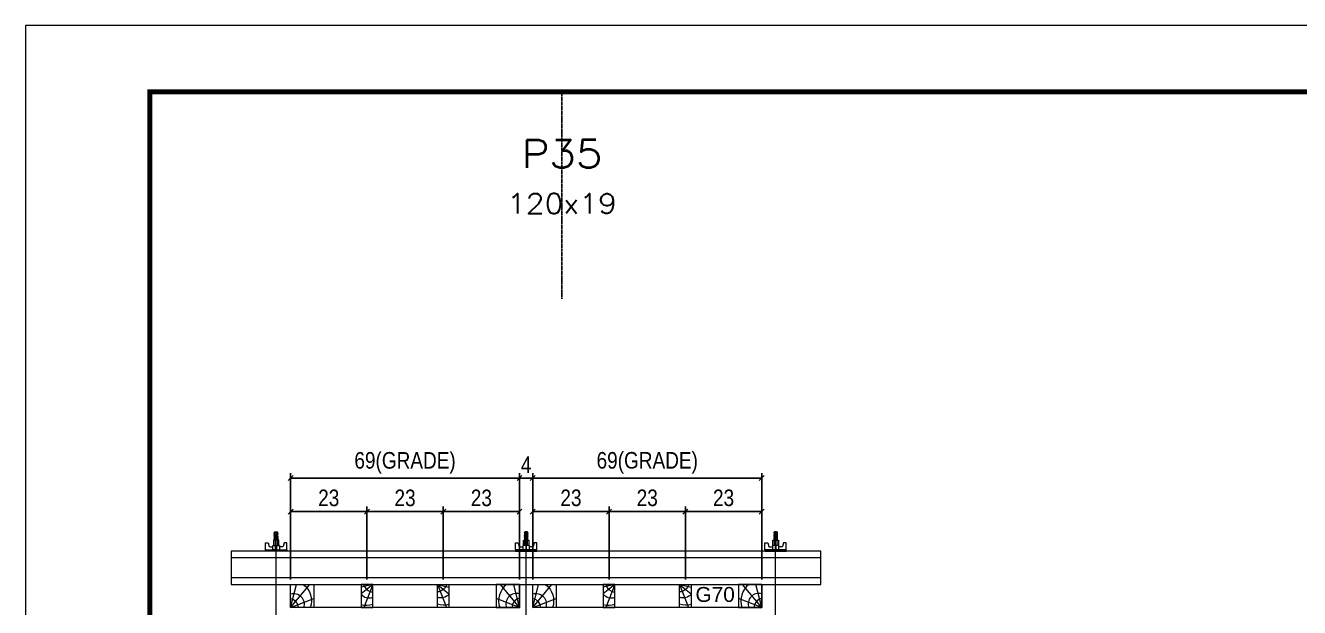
# Model space of a CAD drawing. Header units: millimetres. Extents: x 13777 to 27878, y -21631 to 6985.
# Drawn here: x 19168 to 19936, y -6001 to -5650 of the extents above; entities that cross this region are included whole.
import ezdxf
from ezdxf.enums import TextEntityAlignment as Align

# ---------------------------------------------------------------- set-up
doc = ezdxf.new("R2010")
doc.units = ezdxf.units.MM
doc.linetypes.add('DASHED', pattern=[0.75, 0.5, -0.25])
doc.linetypes.add('HIDDEN', pattern=[0.375, 0.25, -0.125])
for name, color, linetype in [('COTA', 241, 'Continuous'), ('MEIO_PONT', 93, 'Continuous'), ('Texto de Titulo', 7, 'Continuous'), ('Texto Qtd Sarr', 242, 'Continuous'), ('TEXTO_GERAL', 7, 'Continuous')]:
    doc.layers.add(name, color=color, linetype=linetype)
for name, color, linetype, lineweight in [('Folhas', 255, 'Continuous', 9), ('Hachura', 251, 'Continuous', 9), ('Madeira', 126, 'Continuous', 18), ('Perfil Metálico', 224, 'Continuous', 18), ('SARRAFO DE PRESSAO', 251, 'DASHED', 9), ('Texto Seção', 7, 'Continuous', 15)]:
    doc.layers.add(name, color=color, linetype=linetype, lineweight=lineweight)
doc.styles.add('COTA TECNICA 2X', font='techl___.ttf', dxfattribs={"height": 10})
doc.styles.add('ROMANS', font='romans.shx')
doc.styles.add('SANSSERIF', font='sas_____.pfb')
doc.dimstyles.new('SECAO PILAR', dxfattribs={"dimtxt": 10, "dimasz": 3, "dimexe": 3, "dimexo": 3, "dimgap": 3, "dimtad": 1, "dimdec": 1, "dimlfac": 0.5, "dimzin": 12, "dimdsep": 46, "dimtxsty": 'COTA TECNICA 2X', "dimblk1": 'OBLIQUE', "dimblk2": 'OBLIQUE', "dimsah": 1, "dimcen": 0.9, "dimclrd": 256, "dimclre": 256, "dimclrt": 256, "dimadec": 1, "dimazin": 3, "dimtfac": 1, "dimtdec": 1, "dimtmove": 0, "dimatfit": 3, "dimfxl": 1, "dimtolj": 1, "dimtzin": 12, "dimarcsym": 0})

# ---------------------------------------------------------------- blocks, each defined once
blk = doc.blocks.new('9999999999')
at = {"layer": 'Folhas'}
blk.add_lwpolyline([(98138.98, 34190.21), (99623.98, 34190.21), (99623.98, 35240.21), (98138.98, 35240.21)], close=True, dxfattribs=at)
at = {"layer": 'Folhas', "color": 30, "const_width": 3}
blk.add_lwpolyline([(98213.98, 34230.21), (99583.98, 34230.21), (99583.98, 35200.21), (98213.98, 35200.21)], close=True, dxfattribs=at)
blk = doc.blocks.new('titulo1')
at = {"layer": 'Defpoints', "color": 252, "linetype": 'HIDDEN', "ltscale": 2}
blk.add_line((0, 0), (0, 125), dxfattribs=at)
at = {"layer": 'Defpoints', "style": 'ROMANS', "oblique": 15}
blk.add_attdef('FOLHA', text='', height=10, dxfattribs=at).set_placement((0, 15.58), align=Align.MIDDLE_CENTER)
at = {"layer": 'Texto Qtd Sarr', "color": 3, "style": 'ROMANS', "oblique": 15}
for tag, height, p in [('TITULO', 17, (0, 71.45)), ('SEÇÃO', 12, (0, 41.55))]:
    blk.add_attdef(tag, text='', height=height, dxfattribs=at).set_placement(p, align=Align.MIDDLE_CENTER)
blk = doc.blocks.new('C')
at = {"layer": 'Hachura', "color": 0}
for p, q in [((0, 3.22), (0, -3.22)), ((0.45, 3.22), (0, 3.22)), ((0.46, 3.16), (0, 3.16)), ((0.46, 3.05), (0, 3.05)), ((0.46, 2.88), (0, 2.88)), ((0, 2.75), (0, -1.16)), ((0.46, 2.65), (0, 2.65)), ((0.46, 2.23), (0, 2.23)), ((0.46, 1.51), (0, 1.51)), ((0.39, 0.49), (0.17, 0.49)), ((0.45, -3.23), (0.45, 3.22)), ((0.45, 3.22), (2.58, 3.22)), ((1.74, 0.97), (0.45, 0.97)), ((1.45, 0.1), (0.45, 0.1)), ((1.35, 1.94), (1.35, 0.96)), ((2.58, 2.39), (1.47, 2.09)), ((1.74, -0.97), (1.74, 0.97)), ((1.74, 0.97), (1.74, 0.84)), ((1.74, 0.97), (1.74, 0.84)), ((1.74, 0.84), (3.35, 0.84)), ((3.35, 0.45), (1.74, 0.45)), ((2.58, 3.22), (2.58, 2.39)), ((3.32, 0.84), (3.32, -0.84)), ((3.35, 0.84), (3.35, -0.84)), ((3.68, 0.45), (3.35, 0.45)), ((3.84, -0.52), (3.35, 0.45)), ((3.35, 0.06), (3.67, -0.57)), ((3.68, 0.45), (4.16, -0.52)), ((3.72, 0.5), (4.25, -0.57)), ((4.37, -0.55), (3.83, 0.53)), ((4.15, 0.45), (3.93, 0.45)), ((4.42, -0.52), (3.93, 0.45)), ((4.15, 0.45), (4.26, 0.45)), ((4.26, 0.45), (4.74, -0.52)), ((4.3, 0.5), (4.83, -0.57)), ((4.95, -0.55), (4.41, 0.53)), ((4.51, 0.45), (4.84, 0.45)), ((5, -0.52), (4.51, 0.45)), ((4.84, 0.45), (5.32, -0.52)), ((4.88, 0.5), (5.41, -0.57)), ((5.53, -0.55), (4.99, 0.53)), ((5.58, -0.52), (5.09, 0.45)), ((5.42, 0.45), (5.09, 0.45)), ((5.58, -0.52), (5.09, 0.45)), ((5.42, 0.45), (5.74, -0.19)), ((5.46, 0.5), (5.74, -0.07)), ((5.74, 0.19), (5.57, 0.53)), ((5.74, 0.32), (5.68, 0.45)), ((5.68, 0.45), (5.74, 0.45)), ((5.74, 0.45), (5.9, 0.29)), ((5.74, 0.45), (5.74, -0.52)), ((5.9, -0.36), (5.9, 0.29)), ((0.45, 0), (0, 0)), ((0.46, -1.52), (0, -1.52)), ((0.46, -2.23), (0, -2.23)), ((0.46, -2.65), (0, -2.65)), ((0.46, -2.88), (0, -2.88)), ((0.46, -3.05), (0, -3.05)), ((0.46, -3.16), (0, -3.16)), ((0, -3.22), (2.57, -3.22)), ((0.08, -0.48), (0.29, -0.48)), ((0.29, -0.48), (0.4, -0.48)), ((0.45, 0), (0.45, -0.97)), ((0.45, -0.16), (1.45, -0.16)), ((0.45, -0.65), (0.45, -0.32)), ((0.45, -3.23), (0.45, -0.65)), ((0.45, -0.97), (1.74, -0.97)), ((1.35, -1.94), (1.35, -0.97)), ((2.58, -2.39), (1.47, -2.1)), ((3.35, -0.32), (1.74, -0.32)), ((3.35, -0.84), (1.74, -0.84)), ((2.58, -3.23), (2.58, -2.39)), ((3.35, -0.07), (3.58, -0.52)), ((3.35, -0.52), (3.58, -0.52)), ((3.84, -0.52), (4.16, -0.52)), ((4.42, -0.52), (4.74, -0.52)), ((4.63, -0.52), (4.74, -0.52)), ((5, -0.52), (5.32, -0.52)), ((5.58, -0.52), (5.74, -0.52)), ((5.74, -0.52), (5.9, -0.36)), ((5.74, -0.52), (5.74, -0.52))]:
    blk.add_line(p, q, dxfattribs=at)
for centre, radius, start, end in [((1.52, 1.94), 0.161, 104.7436, 180), ((1.44, -0.03), 0.129, 272.695, 87.305), ((3.81, 0.39), 0.143, 25.5688, 154.4312), ((4.39, 0.39), 0.143, 25.5688, 154.4312), ((4.97, 0.39), 0.143, 25.5688, 154.4312), ((5.55, 0.39), 0.143, 25.5688, 154.4312), ((0.17, -0.37), 0.174, 221.744, 317.8592), ((1.52, -1.94), 0.161, 180, 255.2564), ((3.71, -0.4), 0.174, 222.1408, 318.256), ((4.29, -0.4), 0.174, 222.1408, 318.256), ((4.87, -0.4), 0.174, 222.1408, 318.256), ((5.45, -0.4), 0.174, 222.1408, 318.256), ((5.61, -0.4), 0.174, 317.8592, 318.256)]:
    blk.add_arc(centre, radius, start, end, dxfattribs=at)
blk = doc.blocks.new('PONTALETE')
at = {"layer": 'Madeira'}
for q in [(2.71, 7), (7, 5.76), (7, 1.74)]:
    blk.add_line((0, 0), q, dxfattribs=at)
blk.add_lwpolyline([(0, 0), (7, 0), (7, 7), (0, 7)], close=True, dxfattribs=at)
for centre, radius, start, end in [((2.04, 0.06), 6.23, 37.2818, 109.0913), ((1.09, 0.9), 3.19, 343.603, 109.9847), ((-0.21, -0.78), 3.09, 14.6322, 86.0383)]:
    blk.add_arc(centre, radius, start, end, dxfattribs=at)
blk = doc.blocks.new('MEIO PONTALETE')
at = {"layer": 'Madeira'}
for q in [(2.71, 7), (3.5, 2.88), (3.5, 0.87)]:
    blk.add_line((0, 0), q, dxfattribs=at)
blk.add_lwpolyline([(0, 0), (3.5, 0), (3.5, 7), (0, 7)], close=True, dxfattribs=at)
for centre, radius, start, end in [((2.04, 0.06), 6.23, 76.4499, 109.0913), ((1.09, 0.9), 3.19, 40.9063, 109.9847), ((-0.21, -0.78), 3.09, 14.6322, 86.0383)]:
    blk.add_arc(centre, radius, start, end, dxfattribs=at)
blk = doc.blocks.new('_Oblique')
at = {"color": 0, "linetype": 'ByBlock', "lineweight": -2}
blk.add_line((-0.5, -0.5), (0.5, 0.5), dxfattribs=at)
blk = doc.blocks.new('*D1214')
at = {"layer": 'COTA', "lineweight": -2, "transparency": 16777216}
for p, q in [((19474.26, -5983.86), (19474.26, -5939.93)), ((19474.26, -5942.93), (19520.26, -5942.93)), ((19520.26, -5983.86), (19520.26, -5939.93))]:
    blk.add_line(p, q, dxfattribs=at)
at = {"layer": 'Defpoints', "color": 0, "transparency": 16777216}
for p in [(19520.26, -5942.93), (19474.26, -5986.86), (19520.26, -5986.86)]:
    blk.add_point(p, dxfattribs=at)
at = {"layer": 'COTA', "lineweight": -2, "transparency": 16777216, "xscale": 3, "yscale": 3, "zscale": 3, "rotation": 180}
blk.add_blockref('_Oblique', (19474.26, -5942.93), dxfattribs=at)
at = {"layer": 'COTA', "lineweight": -2, "transparency": 16777216, "xscale": 3, "yscale": 3, "zscale": 3}
blk.add_blockref('_Oblique', (19520.26, -5942.93), dxfattribs=at)
at = {"layer": 'COTA', "transparency": 16777216, "insert": (19497.26, -5934.71), "char_height": 10, "attachment_point": 5, "style": 'COTA TECNICA 2X'}
blk.add_mtext('\\A1;23', dxfattribs=at)
blk = doc.blocks.new('*D1215')
at = {"layer": 'COTA', "lineweight": -2, "transparency": 16777216}
for p, q in [((19520.26, -5983.86), (19520.26, -5939.93)), ((19520.26, -5942.93), (19566.26, -5942.93)), ((19566.26, -5983.86), (19566.26, -5939.93))]:
    blk.add_line(p, q, dxfattribs=at)
at = {"layer": 'Defpoints', "color": 0, "transparency": 16777216}
for p in [(19566.26, -5942.93), (19520.26, -5986.86), (19566.26, -5986.86)]:
    blk.add_point(p, dxfattribs=at)
at = {"layer": 'COTA', "lineweight": -2, "transparency": 16777216, "xscale": 3, "yscale": 3, "zscale": 3, "rotation": 180}
blk.add_blockref('_Oblique', (19520.26, -5942.93), dxfattribs=at)
at = {"layer": 'COTA', "lineweight": -2, "transparency": 16777216, "xscale": 3, "yscale": 3, "zscale": 3}
blk.add_blockref('_Oblique', (19566.26, -5942.93), dxfattribs=at)
at = {"layer": 'COTA', "transparency": 16777216, "insert": (19543.26, -5934.71), "char_height": 10, "attachment_point": 5, "style": 'COTA TECNICA 2X'}
blk.add_mtext('\\A1;23', dxfattribs=at)
blk = doc.blocks.new('*D1216')
at = {"layer": 'COTA', "lineweight": -2, "transparency": 16777216}
for p, q in [((19566.26, -5983.86), (19566.26, -5939.93)), ((19566.26, -5942.93), (19612.26, -5942.93)), ((19612.26, -5983.86), (19612.26, -5939.93))]:
    blk.add_line(p, q, dxfattribs=at)
at = {"layer": 'Defpoints', "color": 0, "transparency": 16777216}
for p in [(19612.26, -5942.93), (19566.26, -5986.86), (19612.26, -5986.86)]:
    blk.add_point(p, dxfattribs=at)
at = {"layer": 'COTA', "lineweight": -2, "transparency": 16777216, "xscale": 3, "yscale": 3, "zscale": 3, "rotation": 180}
blk.add_blockref('_Oblique', (19566.26, -5942.93), dxfattribs=at)
at = {"layer": 'COTA', "lineweight": -2, "transparency": 16777216, "xscale": 3, "yscale": 3, "zscale": 3}
blk.add_blockref('_Oblique', (19612.26, -5942.93), dxfattribs=at)
at = {"layer": 'COTA', "transparency": 16777216, "insert": (19589.26, -5934.71), "char_height": 10, "attachment_point": 5, "style": 'COTA TECNICA 2X'}
blk.add_mtext('\\A1;23', dxfattribs=at)
blk = doc.blocks.new('*D1217')
at = {"layer": 'COTA', "lineweight": -2, "transparency": 16777216}
for p, q in [((19474.26, -5983.89), (19474.26, -5919.74)), ((19612.26, -5983.86), (19612.26, -5919.74)), ((19612.26, -5922.74), (19474.26, -5922.74))]:
    blk.add_line(p, q, dxfattribs=at)
at = {"layer": 'Defpoints', "color": 0, "transparency": 16777216}
for p in [(19474.26, -5922.74), (19474.26, -5986.89), (19612.26, -5986.86)]:
    blk.add_point(p, dxfattribs=at)
at = {"layer": 'COTA', "lineweight": -2, "transparency": 16777216, "xscale": 3, "yscale": 3, "zscale": 3, "rotation": 180}
blk.add_blockref('_Oblique', (19474.26, -5922.74), dxfattribs=at)
at = {"layer": 'COTA', "lineweight": -2, "transparency": 16777216, "xscale": 3, "yscale": 3, "zscale": 3}
blk.add_blockref('_Oblique', (19612.26, -5922.74), dxfattribs=at)
at = {"layer": 'COTA', "transparency": 16777216, "insert": (19543.26, -5913.52), "char_height": 10, "attachment_point": 5, "style": 'COTA TECNICA 2X'}
blk.add_mtext('\\A1;69(GRADE)', dxfattribs=at)
blk = doc.blocks.new('*D1208')
at = {"layer": 'COTA', "lineweight": -2, "transparency": 16777216}
for p, q in [((19328.26, -5983.88), (19328.26, -5939.96)), ((19328.26, -5942.96), (19374.26, -5942.96)), ((19374.26, -5983.88), (19374.26, -5939.96))]:
    blk.add_line(p, q, dxfattribs=at)
at = {"layer": 'Defpoints', "color": 0, "transparency": 16777216}
for p in [(19374.26, -5942.96), (19328.26, -5986.88), (19374.26, -5986.88)]:
    blk.add_point(p, dxfattribs=at)
at = {"layer": 'COTA', "lineweight": -2, "transparency": 16777216, "xscale": 3, "yscale": 3, "zscale": 3, "rotation": 180}
blk.add_blockref('_Oblique', (19328.26, -5942.96), dxfattribs=at)
at = {"layer": 'COTA', "lineweight": -2, "transparency": 16777216, "xscale": 3, "yscale": 3, "zscale": 3}
blk.add_blockref('_Oblique', (19374.26, -5942.96), dxfattribs=at)
at = {"layer": 'COTA', "transparency": 16777216, "insert": (19351.26, -5934.74), "char_height": 10, "attachment_point": 5, "style": 'COTA TECNICA 2X'}
blk.add_mtext('\\A1;23', dxfattribs=at)
blk = doc.blocks.new('*D1209')
at = {"layer": 'COTA', "lineweight": -2, "transparency": 16777216}
for p, q in [((19374.26, -5983.88), (19374.26, -5939.96)), ((19374.26, -5942.96), (19420.26, -5942.96)), ((19420.26, -5983.88), (19420.26, -5939.96))]:
    blk.add_line(p, q, dxfattribs=at)
at = {"layer": 'Defpoints', "color": 0, "transparency": 16777216}
for p in [(19420.26, -5942.96), (19374.26, -5986.88), (19420.26, -5986.88)]:
    blk.add_point(p, dxfattribs=at)
at = {"layer": 'COTA', "lineweight": -2, "transparency": 16777216, "xscale": 3, "yscale": 3, "zscale": 3, "rotation": 180}
blk.add_blockref('_Oblique', (19374.26, -5942.96), dxfattribs=at)
at = {"layer": 'COTA', "lineweight": -2, "transparency": 16777216, "xscale": 3, "yscale": 3, "zscale": 3}
blk.add_blockref('_Oblique', (19420.26, -5942.96), dxfattribs=at)
at = {"layer": 'COTA', "transparency": 16777216, "insert": (19397.26, -5934.74), "char_height": 10, "attachment_point": 5, "style": 'COTA TECNICA 2X'}
blk.add_mtext('\\A1;23', dxfattribs=at)
blk = doc.blocks.new('*D1210')
at = {"layer": 'COTA', "lineweight": -2, "transparency": 16777216}
for p, q in [((19420.26, -5983.88), (19420.26, -5939.96)), ((19420.26, -5942.96), (19466.26, -5942.96)), ((19466.26, -5983.89), (19466.26, -5939.96))]:
    blk.add_line(p, q, dxfattribs=at)
at = {"layer": 'Defpoints', "color": 0, "transparency": 16777216}
for p in [(19466.26, -5942.96), (19420.26, -5986.88), (19466.26, -5986.89)]:
    blk.add_point(p, dxfattribs=at)
at = {"layer": 'COTA', "lineweight": -2, "transparency": 16777216, "xscale": 3, "yscale": 3, "zscale": 3, "rotation": 180}
blk.add_blockref('_Oblique', (19420.26, -5942.96), dxfattribs=at)
at = {"layer": 'COTA', "lineweight": -2, "transparency": 16777216, "xscale": 3, "yscale": 3, "zscale": 3}
blk.add_blockref('_Oblique', (19466.26, -5942.96), dxfattribs=at)
at = {"layer": 'COTA', "transparency": 16777216, "insert": (19443.26, -5934.74), "char_height": 10, "attachment_point": 5, "style": 'COTA TECNICA 2X'}
blk.add_mtext('\\A1;23', dxfattribs=at)
blk = doc.blocks.new('*D1211')
at = {"layer": 'COTA', "lineweight": -2, "transparency": 16777216}
for p, q in [((19328.26, -5983.91), (19328.26, -5919.76)), ((19466.26, -5983.89), (19466.26, -5919.76)), ((19466.26, -5922.76), (19328.26, -5922.76))]:
    blk.add_line(p, q, dxfattribs=at)
at = {"layer": 'Defpoints', "color": 0, "transparency": 16777216}
for p in [(19328.26, -5922.76), (19328.26, -5986.91), (19466.26, -5986.89)]:
    blk.add_point(p, dxfattribs=at)
at = {"layer": 'COTA', "lineweight": -2, "transparency": 16777216, "xscale": 3, "yscale": 3, "zscale": 3, "rotation": 180}
blk.add_blockref('_Oblique', (19328.26, -5922.76), dxfattribs=at)
at = {"layer": 'COTA', "lineweight": -2, "transparency": 16777216, "xscale": 3, "yscale": 3, "zscale": 3}
blk.add_blockref('_Oblique', (19466.26, -5922.76), dxfattribs=at)
at = {"layer": 'COTA', "transparency": 16777216, "insert": (19397.26, -5913.54), "char_height": 10, "attachment_point": 5, "style": 'COTA TECNICA 2X'}
blk.add_mtext('\\A1;69(GRADE)', dxfattribs=at)
blk = doc.blocks.new('*D1212')
at = {"layer": 'COTA', "lineweight": -2, "transparency": 16777216}
for p, q in [((19466.26, -5983.89), (19466.26, -5919.74)), ((19474.26, -5983.89), (19474.26, -5919.74)), ((19466.26, -5922.74), (19474.26, -5922.74))]:
    blk.add_line(p, q, dxfattribs=at)
at = {"layer": 'Defpoints', "color": 0, "transparency": 16777216}
for p in [(19474.26, -5922.74), (19466.26, -5986.89), (19474.26, -5986.89)]:
    blk.add_point(p, dxfattribs=at)
at = {"layer": 'COTA', "lineweight": -2, "transparency": 16777216, "xscale": 3, "yscale": 3, "zscale": 3, "rotation": 180}
blk.add_blockref('_Oblique', (19466.26, -5922.74), dxfattribs=at)
at = {"layer": 'COTA', "lineweight": -2, "transparency": 16777216, "xscale": 3, "yscale": 3, "zscale": 3}
blk.add_blockref('_Oblique', (19474.26, -5922.74), dxfattribs=at)
at = {"layer": 'COTA', "transparency": 16777216, "insert": (19470.26, -5914.67), "char_height": 10, "attachment_point": 5, "style": 'COTA TECNICA 2X'}
blk.add_mtext('\\A1;4', dxfattribs=at)

msp = doc.modelspace()

# ---------------------------------------------------------------- linework, layer by layer
at = {"layer": 'Hachura'}
for p, q in [((19319.57, -6091.63), (19319.57, -5959.89)), ((19470.26, -6091.63), (19470.26, -5959.89)), ((19620.65, -6091.63), (19620.65, -5959.89))]:
    msp.add_line(p, q, dxfattribs=at)
at = {"layer": 'Madeira'}
for points in [[(19328.26, -6000.86), (19328.26, -5986.86), (19466.26, -5986.86), (19466.26, -6000.86)], [(19474.26, -6000.86), (19474.26, -5986.86), (19612.26, -5986.86), (19612.26, -6000.86)]]:
    msp.add_lwpolyline(points, close=True, dxfattribs=at)
at = {"layer": 'MEIO_PONT'}
for points in [[(19466.26, -5986.86), (19466.26, -6000.86), (19466.26, -6000.86), (19466.26, -5986.86)], [(19612.26, -5986.86), (19612.26, -6000.86), (19612.26, -6000.86), (19612.26, -5986.86)]]:
    msp.add_lwpolyline(points, close=True, dxfattribs=at)
at = {"layer": 'Perfil Metálico'}
for p, q in [((19647.98, -5970.92), (19292.54, -5970.92)), ((19647.98, -5982.92), (19292.54, -5982.92))]:
    msp.add_line(p, q, dxfattribs=at)
msp.add_lwpolyline([(19647.98, -5986.86), (19647.98, -5966.86), (19292.54, -5966.92), (19292.54, -5986.92)], close=True, dxfattribs=at)

# ---------------------------------------------------------------- block references
at = {"layer": 'Hachura', "linetype": 'Continuous', "yscale": 2, "zscale": 2}
for p, xscale, rotation in [((19319.58, -5966.89), -2, 270), ((19470.25, -5966.89), 2, 90.00000000000001), ((19620.64, -5966.89), 2, 90.00000000000001)]:
    msp.add_blockref('C', p, dxfattribs=dict(at, xscale=xscale, rotation=rotation))
at = {"layer": 'MEIO_PONT'}
for name, p, xscale, yscale, zscale, rotation in [('PONTALETE', (19328.26, -6000.86), -2, 2, 2, 270), ('MEIO PONTALETE', (19377.76, -5986.86), 1.999999997962732, 1.999999997962732, 1.999999997962732, 180), ('MEIO PONTALETE', (19416.76, -5986.86), -1.999999997962732, 1.999999997962732, 1.999999997962732, 180), ('PONTALETE', (19466.26, -6000.86), 2, 2, 2, 89.99999999999997), ('PONTALETE', (19474.26, -6000.86), -2, 2, 2, 270), ('MEIO PONTALETE', (19523.76, -5986.86), 1.999999997962732, 1.999999997962732, 1.999999997962732, 180), ('MEIO PONTALETE', (19562.76, -5986.86), -1.999999997962732, 1.999999997962732, 1.999999997962732, 180), ('PONTALETE', (19612.26, -6000.86), 2, 2, 2, 89.99999999999997)]:
    msp.add_blockref(name, p, dxfattribs=dict(at, xscale=xscale, yscale=yscale, zscale=zscale, rotation=rotation))
at = {"layer": 'SARRAFO DE PRESSAO', "color": 6, "linetype": 'ByBlock'}
msp.add_blockref('9999999999', (-78970.51, -40889.8), dxfattribs=at)
at = {"layer": 'Texto Seção'}
ref = msp.add_blockref('titulo1', (19491.85, -5814.6), dxfattribs=at)
ref.add_attrib('TITULO', 'P35', dxfattribs={"layer": 'Texto de Titulo', "color": 7, "height": 17, "style": 'ROMANS', "width": 1.1}).set_placement((19491.85, -5727.1), align=Align.MIDDLE_CENTER)
ref.add_attrib('SEÇÃO', '120x19', dxfattribs={"layer": 'Texto de Titulo', "color": 7, "height": 12, "style": 'ROMANS', "width": 1.1}).set_placement((19491.85, -5757.1), align=Align.MIDDLE_CENTER)

# ---------------------------------------------------------------- texts
at = {"layer": 'TEXTO_GERAL', "color": 0, "linetype": 'Continuous', "style": 'SANSSERIF'}
msp.add_text('G70', height=9, dxfattribs=at).set_placement((19572.3, -5992.96), align=Align.MIDDLE_LEFT)

# ---------------------------------------------------------------- dimensions: what is measured, and where the dimension line sits
at = {"layer": 'COTA'}
for base, p1, p2, picture, middle in [((19328.26, -5922.76), (19466.26, -5986.89), (19328.26, -5986.91), '*D1211', (19397.26, -5913.54)), ((19474.26, -5922.74), (19612.26, -5986.86), (19474.26, -5986.89), '*D1217', (19543.26, -5913.52))]:
    dim = msp.add_linear_dim(base=base, p1=p1, p2=p2, text='<>(GRADE)', dimstyle='SECAO PILAR', dxfattribs=at)
    dim.commit()
    dim.dimension.update_dxf_attribs({"geometry": picture, "text_midpoint": middle})
dim = msp.add_linear_dim(base=(19474.26, -5922.74), p1=(19466.26, -5986.89), p2=(19474.26, -5986.89), dimstyle='SECAO PILAR', dxfattribs=at)
dim.commit()
dim.dimension.update_dxf_attribs({"geometry": '*D1212', "text_midpoint": (19470.26, -5922.74), "dimtype": 160})
for base, p1, p2, picture, middle in [((19374.26, -5942.96), (19328.26, -5986.88), (19374.26, -5986.88), '*D1208', (19351.26, -5934.74)), ((19420.26, -5942.96), (19374.26, -5986.88), (19420.26, -5986.88), '*D1209', (19397.26, -5934.74)), ((19466.26, -5942.96), (19420.26, -5986.88), (19466.26, -5986.89), '*D1210', (19443.26, -5934.74)), ((19520.26, -5942.93), (19474.26, -5986.86), (19520.26, -5986.86), '*D1214', (19497.26, -5934.71)), ((19566.26, -5942.93), (19520.26, -5986.86), (19566.26, -5986.86), '*D1215', (19543.26, -5934.71)), ((19612.26, -5942.93), (19566.26, -5986.86), (19612.26, -5986.86), '*D1216', (19589.26, -5934.71))]:
    dim = msp.add_linear_dim(base=base, p1=p1, p2=p2, dimstyle='SECAO PILAR', dxfattribs=at)
    dim.commit()
    dim.dimension.update_dxf_attribs({"geometry": picture, "text_midpoint": middle})

doc.saveas('drawing.dxf')
